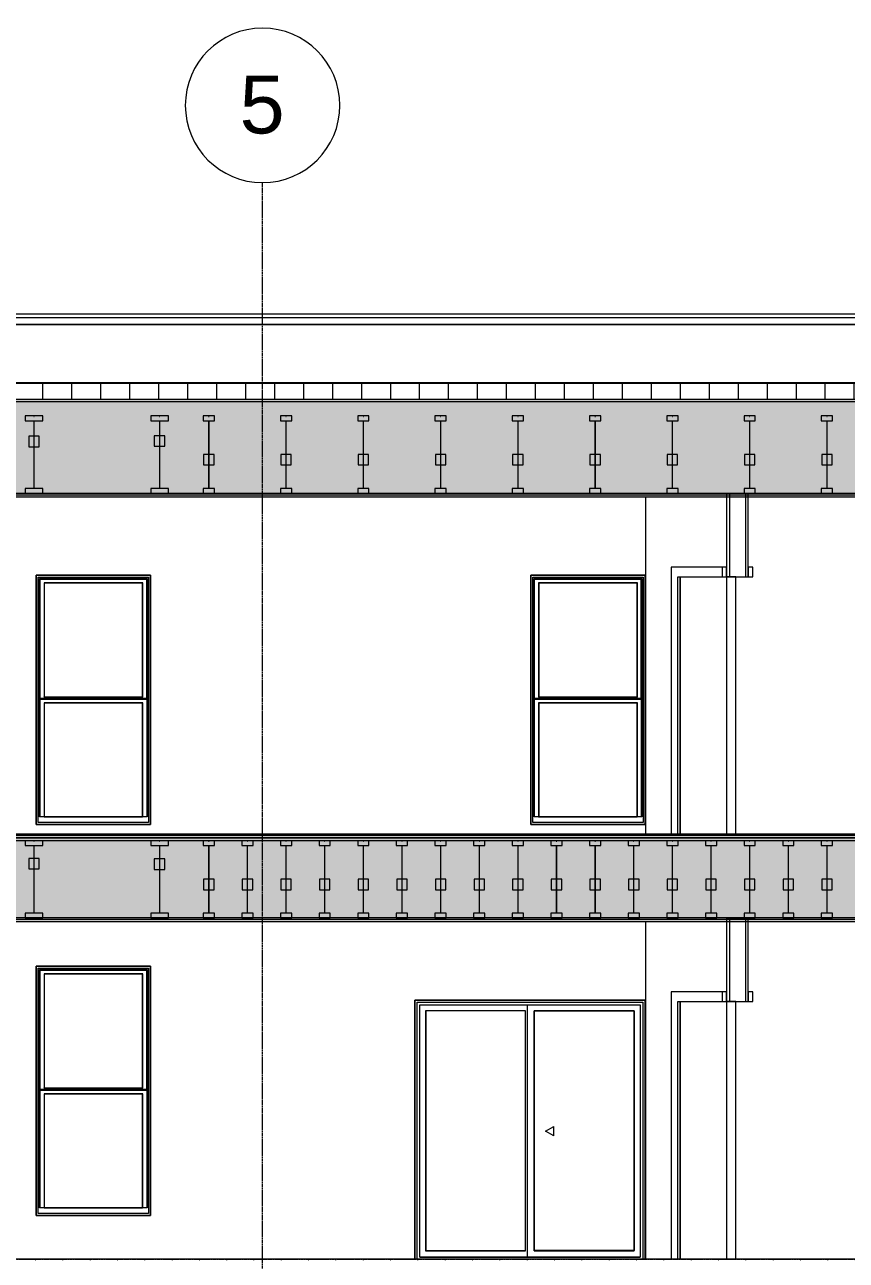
# Model space of a CAD drawing. Header units: inches. Extents: x 9661 to 16490, y -393 to 647.
# Drawn here: x 13059.5 to 13314.7, y 135.6 to 519.6 of the extents above; entities that cross this region are included whole.
import ezdxf

# ---------------------------------------------------------------- set-up
doc = ezdxf.new("R2010")
doc.units = ezdxf.units.IN
doc.header["$MEASUREMENT"] = 0
doc.linetypes.add('Grid Line 1_2_', pattern=[0.875, 0.5, -0.125, 0.125, -0.125])
for name, color, linetype, lineweight in [('0-3', 55, 'Continuous', 9), ('0-4', 90, 'Continuous', 5), ('0-5', 213, 'Continuous', 70), ('A-DETL-GENF-2', 55, 'Continuous', 9), ('A-DOOR-1', 253, 'Continuous', 9), ('A-DOOR-5', 55, 'Continuous', 9), ('A-DOOR-7', 133, 'Continuous', 20), ('A-DOOR-FRAM-5', 55, 'Continuous', 9), ('A-FLOR-2', 8, 'Continuous', 5), ('A-FLOR-5', 251, 'Continuous', 5), ('A-FLOR-9', 192, 'Continuous', 9), ('A-FLOR-LEVL-1', 51, 'Grid Line 1_2_', 9), ('A-FLOR-MCUT-2', 51, 'Continuous', 9), ('A-FLOR-PATT-1', 45, 'Continuous', 9), ('A-GLAZ-1', 55, 'Continuous', 9), ('A-ROOF-1', 252, 'Continuous', 13), ('A-ROOF-2', 251, 'Continuous', 5), ('A-ROOF-3', 132, 'Continuous', 9), ('A-ROOF-PATT-1', 45, 'Continuous', 9), ('A-WALL-1', 9, 'Continuous', 9), ('A-WALL-2', 253, 'Continuous', 9), ('A-WALL-3', 53, 'Continuous', 13), ('A-WALL-5', 55, 'Continuous', 9), ('S-BEAM-2', 7, 'Continuous', 9), ('S-BEAM-3', 55, 'Continuous', 9), ('S-GRID-1', 1, 'Grid Line 1_2_', 9), ('S-GRID-IDEN', 1, 'Continuous', 9)]:
    doc.layers.add(name, color=color, linetype=linetype, lineweight=lineweight)
doc.styles.add('Arial_1', font='arial.ttf', dxfattribs={"height": 18})
pattern_1 = [(135, (14217.158, 59.024), (-4.24264, -4.24264), [])]
pattern_2 = [(0, (14217.158, 59.024), (30.72, 7.68), [1.267, -21.773, 1.267, -21.773, -122.88]), (0, (14217.158, 59.024), (30.72, 7.68), [-46.08, 1.267, -44.813, 1.267, -21.773, -53.76]), (0, (14217.158, 59.024), (30.72, 7.68), [-115.2, 1.267, -14.093, 1.267, -37.133]), (120, (14228.678, 62.864), (-22.011075, 22.7643), [1.267, -21.773, 1.267, -21.773, -122.88]), (120, (14228.678, 62.864), (-22.011075, 22.7643), [-46.08, 1.267, -44.813, 1.267, -21.773, -53.76]), (120, (14228.678, 62.864), (-22.011075, 22.7643), [-115.2, 1.267, -14.093, 1.267, -37.133]), (240, (14232.518, 78.224), (-8.708925, -30.4443), [1.267, -21.773, 1.267, -21.773, -122.88]), (240, (14232.518, 78.224), (-8.708925, -30.4443), [-46.08, 1.267, -44.813, 1.267, -21.773, -53.76]), (240, (14232.518, 78.224), (-8.708925, -30.4443), [-115.2, 1.267, -14.093, 1.267, -37.133])]
pattern_3 = [(0, (14217.158, 59.024), (0, 4.798), []), (315, (14217.1578, 59.024), (4.798427, 0), [6.786, -6.786]), (45, (14217.1578, 59.024), (4.798427, 0), [6.786, -6.786])]
pattern_4 = [(161.57, (14217.6378, 59.504), (-3.8399538, -1.54e-05), [0, -27.322, 3.034, 0]), (18.43, (14216.6778, 59.504), (-3.8399538, 1.54e-05), [0, -27.322, 3.034, 0]), (108.43, (14217.6378, 59.504), (1.919622, -9.6005246), [9.106, -21.25]), (71.57, (14216.6778, 59.504), (1.919622, 9.6005246), [9.106, -21.25])]

# ---------------------------------------------------------------- blocks, each defined once
blk = doc.blocks.new('SWING - DOUBLE - FLUSH - SWING - DOUBLE - 5-0 x 6-8 - DUMMY-3703244-BUILDING SECTION - NORTH_SOUTH - LOOKING WEST')
at = {"layer": 'A-DOOR-1'}
for p, q in [((2316.05, 219), (2300.2, 219)), ((2300.2, 219), (2300.2, 136)), ((2316.05, 219), (2316.05, 216)), ((2317.47, 219), (2316.05, 219)), ((2317.47, 216), (2317.47, 219)), ((2325.6, 219), (2324.18, 219)), ((2324.18, 219), (2324.18, 216)), ((2325.6, 216), (2325.6, 219)), ((2302.33, 136), (2302.33, 216)), ((2302.33, 216), (2316.05, 216)), ((2303.03, 136), (2303.03, 216)), ((2303.03, 216), (2303.03, 136)), ((2316.05, 216), (2317.47, 216)), ((2324.18, 216), (2325.6, 216))]:
    blk.add_line(p, q, dxfattribs=at)
at = {"layer": 'A-DOOR-7'}
for p, q in [((2317.47, 216), (2317.47, 136)), ((2320.29, 216), (2317.47, 216)), ((2320.29, 136), (2320.29, 216)), ((2317.47, 136), (2320.29, 136))]:
    blk.add_line(p, q, dxfattribs=at)
blk = doc.blocks.new('CTR - 1st Phase - Unit Layouts_rvt-2-BUILDING SECTION - NORTH_SOUTH - LOOKING WEST')
at = {"layer": 'A-WALL-1'}
for p, q in [((2292.32, 268), (2292.32, 372.87)), ((2303.03, 268), (2303.03, 348)), ((2292.32, 136), (2292.32, 240.87)), ((2303.03, 136), (2303.03, 216))]:
    blk.add_line(p, q, dxfattribs=at)
at = {"layer": 'A-WALL-2'}
for p, q in [((2324.18, 373.87), (2317.47, 373.87)), ((2317.47, 373.87), (2317.47, 348)), ((2324.18, 348), (2324.18, 373.87)), ((2317.47, 348), (2324.18, 348)), ((2324.18, 241.87), (2317.47, 241.87)), ((2317.47, 241.87), (2317.47, 216)), ((2324.18, 216), (2324.18, 241.87)), ((2317.47, 216), (2324.18, 216))]:
    blk.add_line(p, q, dxfattribs=at)
at = {"layer": 'A-WALL-3'}
for p, q in [((2318.35, 373.87), (2318.35, 348)), ((2323.3, 373.87), (2323.3, 348)), ((2318.35, 241.87), (2318.35, 216)), ((2323.3, 241.87), (2323.3, 216))]:
    blk.add_line(p, q, dxfattribs=at)
at = {"layer": '0-5'}
for p in [(0, 132), (0, 0)]:
    blk.add_blockref('SWING - DOUBLE - FLUSH - SWING - DOUBLE - 5-0 x 6-8 - DUMMY-3703244-BUILDING SECTION - NORTH_SOUTH - LOOKING WEST', p, dxfattribs=at)
blk = doc.blocks.new('TRUSS - 24_-2436638-BUILDING SECTION - NORTH_SOUTH - LOOKING WEST')
at = {"layer": 'S-BEAM-2'}
for p, q in [((2154.87, 398), (2154.87, 396.5)), ((2158.37, 398), (2154.87, 398)), ((2154.87, 396.5), (2158.37, 396.5)), ((2158.37, 396.5), (2158.37, 398)), ((2158.25, 386.02), (2155, 386.02)), ((2155, 386.02), (2155, 382.77)), ((2158.25, 382.77), (2158.25, 386.02)), ((2155, 382.77), (2158.25, 382.77)), ((2154.87, 375.5), (2154.87, 374)), ((2158.37, 375.5), (2154.87, 375.5)), ((2154.87, 374), (2158.37, 374)), ((2158.37, 374), (2158.37, 375.5))]:
    blk.add_line(p, q, dxfattribs=at)
at = {"layer": 'S-BEAM-3'}
for p, q in [((2156.69, 397.75), (2156.56, 397.75)), ((2156.56, 396.5), (2156.56, 375.5)), ((2156.69, 375.5), (2156.69, 396.5))]:
    blk.add_line(p, q, dxfattribs=at)
blk = doc.blocks.new('TRUSS - GIRDER TRUSS-2435886-BUILDING SECTION - NORTH_SOUTH - LOOKING WEST')
at = {"layer": 'S-BEAM-2'}
for p, q in [((2138.57, 266), (2138.57, 264.5)), ((2144.07, 266), (2138.57, 266)), ((2144.07, 264.5), (2144.07, 266)), ((2138.57, 264.5), (2144.07, 264.5)), ((2142.95, 260.34), (2139.7, 260.34)), ((2139.7, 260.34), (2139.7, 257.08)), ((2142.95, 257.08), (2142.95, 260.34)), ((2139.7, 257.08), (2142.95, 257.08)), ((2138.57, 243.5), (2138.57, 242)), ((2144.07, 243.5), (2138.57, 243.5)), ((2138.57, 242), (2144.07, 242)), ((2144.07, 242), (2144.07, 243.5))]:
    blk.add_line(p, q, dxfattribs=at)
at = {"layer": 'S-BEAM-3'}
for p, q in [((2141.39, 265.75), (2141.26, 265.75)), ((2141.26, 264.5), (2141.26, 243.5)), ((2141.39, 243.5), (2141.39, 264.5))]:
    blk.add_line(p, q, dxfattribs=at)
blk = doc.blocks.new('TRUSS - GIRDER TRUSS-2436200-BUILDING SECTION - NORTH_SOUTH - LOOKING WEST')
at = {"layer": 'S-BEAM-2'}
for p, q in [((2138.57, 134), (2138.57, 132.5)), ((2144.07, 134), (2138.57, 134)), ((2138.57, 132.5), (2144.07, 132.5)), ((2144.07, 132.5), (2144.07, 134)), ((2142.95, 127.86), (2139.7, 127.86)), ((2139.7, 127.86), (2139.7, 124.6)), ((2142.95, 124.6), (2142.95, 127.86)), ((2139.7, 124.6), (2142.95, 124.6)), ((2138.57, 111.5), (2138.57, 110)), ((2144.07, 111.5), (2138.57, 111.5)), ((2144.07, 110), (2144.07, 111.5)), ((2138.57, 110), (2144.07, 110))]:
    blk.add_line(p, q, dxfattribs=at)
at = {"layer": 'S-BEAM-3'}
for p, q in [((2141.39, 133.75), (2141.26, 133.75)), ((2141.26, 132.5), (2141.26, 111.5)), ((2141.39, 111.5), (2141.39, 132.5))]:
    blk.add_line(p, q, dxfattribs=at)
blk = doc.blocks.new('TRUSS - GIRDER TRUSS-2437178-BUILDING SECTION - NORTH_SOUTH - LOOKING WEST')
at = {"layer": 'S-BEAM-2'}
for p, q in [((2099.57, 266), (2099.57, 264.5)), ((2105.07, 266), (2099.57, 266)), ((2105.07, 264.5), (2105.07, 266)), ((2099.57, 264.5), (2105.07, 264.5)), ((2103.95, 260.51), (2100.7, 260.51)), ((2100.7, 260.51), (2100.7, 257.25)), ((2100.7, 257.25), (2103.95, 257.25)), ((2103.95, 257.25), (2103.95, 260.51)), ((2099.57, 243.5), (2099.57, 242)), ((2105.07, 243.5), (2099.57, 243.5)), ((2099.57, 242), (2105.07, 242)), ((2105.07, 242), (2105.07, 243.5))]:
    blk.add_line(p, q, dxfattribs=at)
at = {"layer": 'S-BEAM-3'}
for p, q in [((2102.39, 265.75), (2102.26, 265.75)), ((2102.26, 264.5), (2102.26, 243.5)), ((2102.39, 243.5), (2102.39, 264.5))]:
    blk.add_line(p, q, dxfattribs=at)
blk = doc.blocks.new('TRUSS - GIRDER TRUSS-2437136-BUILDING SECTION - NORTH_SOUTH - LOOKING WEST')
at = {"layer": 'S-BEAM-2'}
for p, q in [((2099.57, 398), (2099.57, 396.5)), ((2105.07, 398), (2099.57, 398)), ((2099.57, 396.5), (2105.07, 396.5)), ((2105.07, 396.5), (2105.07, 398)), ((2103.95, 391.69), (2100.7, 391.69)), ((2100.7, 391.69), (2100.7, 388.43)), ((2103.95, 388.43), (2103.95, 391.69)), ((2100.7, 388.43), (2103.95, 388.43)), ((2099.57, 375.5), (2099.57, 374)), ((2105.07, 375.5), (2099.57, 375.5)), ((2099.57, 374), (2105.07, 374)), ((2105.07, 374), (2105.07, 375.5))]:
    blk.add_line(p, q, dxfattribs=at)
at = {"layer": 'S-BEAM-3'}
for p, q in [((2102.39, 397.75), (2102.26, 397.75)), ((2102.26, 396.5), (2102.26, 375.5)), ((2102.39, 375.5), (2102.39, 396.5))]:
    blk.add_line(p, q, dxfattribs=at)
blk = doc.blocks.new('TRUSS - 24_-2437262-BUILDING SECTION - NORTH_SOUTH - LOOKING WEST')
at = {"layer": 'S-BEAM-2'}
for p, q in [((2154.87, 266), (2154.87, 264.5)), ((2158.37, 266), (2154.87, 266)), ((2158.37, 264.5), (2158.37, 266)), ((2154.87, 264.5), (2158.37, 264.5)), ((2158.25, 254.02), (2155, 254.02)), ((2155, 254.02), (2155, 250.77)), ((2158.25, 250.77), (2158.25, 254.02)), ((2155, 250.77), (2158.25, 250.77)), ((2154.87, 243.5), (2154.87, 242)), ((2158.37, 243.5), (2154.87, 243.5)), ((2154.87, 242), (2158.37, 242)), ((2158.37, 242), (2158.37, 243.5))]:
    blk.add_line(p, q, dxfattribs=at)
at = {"layer": 'S-BEAM-3'}
for p, q in [((2156.69, 265.75), (2156.56, 265.75)), ((2156.56, 264.5), (2156.56, 243.5)), ((2156.69, 243.5), (2156.69, 264.5))]:
    blk.add_line(p, q, dxfattribs=at)
blk = doc.blocks.new('CTR - 1st Phase - Structure_rvt-2-BUILDING SECTION - NORTH_SOUTH - LOOKING WEST')
at = {"layer": '0-3'}
for name, p in [('TRUSS - GIRDER TRUSS-2437136-BUILDING SECTION - NORTH_SOUTH - LOOKING WEST', (0, 0)), ('TRUSS - GIRDER TRUSS-2436200-BUILDING SECTION - NORTH_SOUTH - LOOKING WEST', (0, 264)), ('TRUSS - 24_-2436638-BUILDING SECTION - NORTH_SOUTH - LOOKING WEST', (0, 0)), ('TRUSS - 24_-2436638-BUILDING SECTION - NORTH_SOUTH - LOOKING WEST', (24, 0)), ('TRUSS - 24_-2436638-BUILDING SECTION - NORTH_SOUTH - LOOKING WEST', (48, 0)), ('TRUSS - 24_-2436638-BUILDING SECTION - NORTH_SOUTH - LOOKING WEST', (72, 0)), ('TRUSS - 24_-2436638-BUILDING SECTION - NORTH_SOUTH - LOOKING WEST', (96, 0)), ('TRUSS - 24_-2436638-BUILDING SECTION - NORTH_SOUTH - LOOKING WEST', (120, 0)), ('TRUSS - 24_-2436638-BUILDING SECTION - NORTH_SOUTH - LOOKING WEST', (144, 0)), ('TRUSS - 24_-2436638-BUILDING SECTION - NORTH_SOUTH - LOOKING WEST', (168, 0)), ('TRUSS - 24_-2436638-BUILDING SECTION - NORTH_SOUTH - LOOKING WEST', (192, 0)), ('TRUSS - GIRDER TRUSS-2437178-BUILDING SECTION - NORTH_SOUTH - LOOKING WEST', (0, 0)), ('TRUSS - GIRDER TRUSS-2435886-BUILDING SECTION - NORTH_SOUTH - LOOKING WEST', (0, 0)), ('TRUSS - 24_-2437262-BUILDING SECTION - NORTH_SOUTH - LOOKING WEST', (0, 0)), ('TRUSS - 24_-2437262-BUILDING SECTION - NORTH_SOUTH - LOOKING WEST', (12, 0)), ('TRUSS - 24_-2437262-BUILDING SECTION - NORTH_SOUTH - LOOKING WEST', (24, 0)), ('TRUSS - 24_-2437262-BUILDING SECTION - NORTH_SOUTH - LOOKING WEST', (36, 0)), ('TRUSS - 24_-2437262-BUILDING SECTION - NORTH_SOUTH - LOOKING WEST', (48, 0)), ('TRUSS - 24_-2437262-BUILDING SECTION - NORTH_SOUTH - LOOKING WEST', (60, 0)), ('TRUSS - 24_-2437262-BUILDING SECTION - NORTH_SOUTH - LOOKING WEST', (72, 0)), ('TRUSS - 24_-2437262-BUILDING SECTION - NORTH_SOUTH - LOOKING WEST', (84, 0)), ('TRUSS - 24_-2437262-BUILDING SECTION - NORTH_SOUTH - LOOKING WEST', (96, 0)), ('TRUSS - 24_-2437262-BUILDING SECTION - NORTH_SOUTH - LOOKING WEST', (108, 0)), ('TRUSS - 24_-2437262-BUILDING SECTION - NORTH_SOUTH - LOOKING WEST', (120, 0)), ('TRUSS - 24_-2437262-BUILDING SECTION - NORTH_SOUTH - LOOKING WEST', (132, 0)), ('TRUSS - 24_-2437262-BUILDING SECTION - NORTH_SOUTH - LOOKING WEST', (144, 0)), ('TRUSS - 24_-2437262-BUILDING SECTION - NORTH_SOUTH - LOOKING WEST', (156, 0)), ('TRUSS - 24_-2437262-BUILDING SECTION - NORTH_SOUTH - LOOKING WEST', (168, 0)), ('TRUSS - 24_-2437262-BUILDING SECTION - NORTH_SOUTH - LOOKING WEST', (180, 0)), ('TRUSS - 24_-2437262-BUILDING SECTION - NORTH_SOUTH - LOOKING WEST', (192, 0))]:
    blk.add_blockref(name, p, dxfattribs=at)
blk = doc.blocks.new('Basic Wall _ EXT - FIBER CEMENT - SMALL - ___-2145937-BUILDING SECTION - NORTH_SOUTH - LOOKING WEST')
at = {"layer": 'A-WALL-5'}
for p, q in [((3867.29, 429.66), (2061.36, 429.66)), ((2076.8, 428.6), (3851.85, 428.6)), ((2077.21, 426.42), (3851.44, 426.42)), ((2077.53, 426.57), (3851.11, 426.57))]:
    blk.add_line(p, q, dxfattribs=at)
blk = doc.blocks.new('Door-Sliding-Marvin-2_Panel_Patio_Door-Essential - MARVIN ESSENTIAL SLIDING - 6_-0_X6_-10_ - 2ND FLOOR-3344875-BUILDING SECTION - NORTH_SOUTH - LOOKING WEST')
at = {"layer": 'A-DETL-GENF-2'}
for p, q in [((2261.19, 175.75), (2263.79, 177.25)), ((2263.79, 174.25), (2263.79, 177.25)), ((2263.79, 174.25), (2261.19, 175.75))]:
    blk.add_line(p, q, dxfattribs=at)
at = {"layer": 'A-DOOR-5'}
for p, q in [((2224.04, 213.12), (2223.98, 213.19)), ((2223.98, 213.19), (2223.98, 138.56)), ((2255.04, 213.19), (2223.98, 213.19)), ((2224.04, 213.12), (2224.04, 138.62)), ((2254.98, 213.12), (2224.04, 213.12)), ((2254.98, 213.12), (2255.04, 213.19)), ((2254.98, 138.62), (2254.98, 213.12)), ((2255.04, 138.56), (2255.04, 213.19)), ((2255.51, 215), (2255.51, 136.66)), ((2288.79, 213.19), (2257.73, 213.19)), ((2257.73, 213.19), (2257.79, 213.12)), ((2257.73, 138.56), (2257.73, 213.19)), ((2257.79, 213.12), (2288.73, 213.12)), ((2257.79, 138.62), (2257.79, 213.12)), ((2288.79, 213.19), (2288.73, 213.12)), ((2288.73, 213.12), (2288.73, 138.62)), ((2288.79, 138.56), (2288.79, 213.19)), ((2224.04, 138.62), (2223.98, 138.56)), ((2223.98, 138.56), (2255.04, 138.56)), ((2224.04, 138.62), (2254.98, 138.62)), ((2255.04, 138.56), (2254.98, 138.62)), ((2257.79, 138.62), (2257.73, 138.56)), ((2257.73, 138.56), (2288.79, 138.56)), ((2288.73, 138.62), (2257.79, 138.62)), ((2288.79, 138.56), (2288.73, 138.62))]:
    blk.add_line(p, q, dxfattribs=at)
at = {"layer": 'A-DOOR-FRAM-5'}
for p, q in [((2220.64, 216.5), (2220.64, 136)), ((2292.14, 216.5), (2220.64, 216.5)), ((2221.32, 136), (2221.32, 215.81)), ((2221.32, 215.81), (2291.45, 215.81)), ((2291.45, 215.81), (2291.45, 136)), ((2292.14, 136), (2292.14, 216.5)), ((2222.14, 136.56), (2222.14, 215)), ((2222.14, 215), (2290.64, 215)), ((2290.64, 215), (2290.64, 136.56)), ((2222.14, 136.66), (2290.64, 136.66)), ((2222.14, 136.56), (2290.64, 136.56))]:
    blk.add_line(p, q, dxfattribs=at)
blk = doc.blocks.new('Window-Double_Hung-Marvin-Essential - ESDH3066 - 2nd Floor-3357213-BUILDING SECTION - NORTH_SOUTH - LOOKING WEST')
at = {"layer": 'A-GLAZ-1'}
for p, q in [((2678.97, 227), (2678.97, 149.5)), ((2714.47, 227), (2678.97, 227)), ((2714.47, 149.5), (2714.47, 227)), ((2679.6, 226.37), (2713.85, 226.37)), ((2679.6, 150.12), (2679.6, 226.37)), ((2680, 151.91), (2680, 225.97)), ((2680, 225.97), (2713.44, 225.97)), ((2680.16, 225.81), (2713.28, 225.81)), ((2680.16, 188.68), (2680.16, 225.81)), ((2681.38, 224.59), (2681.44, 224.53)), ((2712.06, 224.59), (2681.38, 224.59)), ((2681.38, 224.59), (2681.38, 189.16)), ((2712, 224.53), (2681.44, 224.53)), ((2681.44, 224.53), (2681.44, 189.22)), ((2712, 224.53), (2712.06, 224.59)), ((2712, 189.22), (2712, 224.53)), ((2712.06, 189.16), (2712.06, 224.59)), ((2713.28, 188.68), (2713.28, 225.81)), ((2713.44, 225.97), (2713.44, 151.91)), ((2713.85, 226.37), (2713.85, 150.12)), ((2680.07, 188.25), (2680, 188.25)), ((2680.07, 151.91), (2680.07, 188.25)), ((2713.28, 188.68), (2680.16, 188.68)), ((2680.16, 188.68), (2680.16, 188.5)), ((2680.16, 188.5), (2713.28, 188.5)), ((2680.16, 151.91), (2680.16, 188.5)), ((2681.38, 189.16), (2681.44, 189.22)), ((2681.38, 189.16), (2712.06, 189.16)), ((2681.44, 189.22), (2712, 189.22)), ((2712.06, 189.16), (2712, 189.22)), ((2713.28, 188.5), (2713.28, 188.68)), ((2713.28, 188.5), (2713.28, 151.91)), ((2713.38, 188.25), (2713.38, 151.9)), ((2713.44, 188.25), (2713.38, 188.25)), ((2681.38, 187.34), (2681.44, 187.28)), ((2681.38, 187.34), (2681.38, 151.91)), ((2712.06, 187.34), (2681.38, 187.34)), ((2712, 187.28), (2681.44, 187.28)), ((2681.44, 187.28), (2681.44, 151.97)), ((2712, 187.28), (2712.06, 187.34)), ((2712, 151.97), (2712, 187.28)), ((2712.06, 151.91), (2712.06, 187.34)), ((2713.85, 150.12), (2679.6, 150.12)), ((2713.44, 151.91), (2680, 151.91)), ((2681.38, 151.91), (2681.44, 151.97)), ((2681.44, 151.97), (2712, 151.97)), ((2712.06, 151.91), (2712, 151.97)), ((2678.97, 149.5), (2714.47, 149.5))]:
    blk.add_line(p, q, dxfattribs=at)
blk = doc.blocks.new('Window-Double_Hung-Marvin-Essential - ESDH3066 - 3rd floor-3357212-BUILDING SECTION - NORTH_SOUTH - LOOKING WEST')
at = {"layer": 'A-GLAZ-1'}
for p, q in [((2256.64, 348.5), (2256.64, 271)), ((2292.14, 348.5), (2256.64, 348.5)), ((2257.26, 347.87), (2291.51, 347.87)), ((2257.26, 271.62), (2257.26, 347.87)), ((2257.67, 273.41), (2257.67, 347.47)), ((2257.67, 347.47), (2291.1, 347.47)), ((2257.82, 347.31), (2290.95, 347.31)), ((2257.82, 310.18), (2257.82, 347.31)), ((2259.04, 346.09), (2259.1, 346.03)), ((2289.73, 346.09), (2259.04, 346.09)), ((2259.04, 346.09), (2259.04, 310.66)), ((2289.67, 346.03), (2259.1, 346.03)), ((2259.1, 346.03), (2259.1, 310.72)), ((2289.67, 346.03), (2289.73, 346.09)), ((2289.67, 310.72), (2289.67, 346.03)), ((2289.73, 310.66), (2289.73, 346.09)), ((2290.95, 310.18), (2290.95, 347.31)), ((2291.1, 347.47), (2291.1, 273.41)), ((2291.51, 347.87), (2291.51, 271.62)), ((2292.14, 271), (2292.14, 348.5)), ((2257.73, 309.75), (2257.67, 309.75)), ((2257.73, 273.41), (2257.73, 309.75)), ((2290.95, 310.18), (2257.82, 310.18)), ((2257.82, 310.18), (2257.82, 310)), ((2257.82, 310), (2290.95, 310)), ((2257.82, 273.41), (2257.82, 310)), ((2259.04, 310.66), (2259.1, 310.72)), ((2259.04, 310.66), (2289.73, 310.66)), ((2259.04, 308.84), (2259.1, 308.78)), ((2259.04, 308.84), (2259.04, 273.41)), ((2289.73, 308.84), (2259.04, 308.84)), ((2259.1, 310.72), (2289.67, 310.72)), ((2289.67, 308.78), (2259.1, 308.78)), ((2259.1, 308.78), (2259.1, 273.47)), ((2289.73, 310.66), (2289.67, 310.72)), ((2289.67, 308.78), (2289.73, 308.84)), ((2289.67, 273.47), (2289.67, 308.78)), ((2289.73, 273.41), (2289.73, 308.84)), ((2290.95, 310), (2290.95, 310.18)), ((2290.95, 310), (2290.95, 273.41)), ((2291.04, 309.75), (2291.04, 273.4)), ((2291.1, 309.75), (2291.04, 309.75)), ((2291.1, 273.41), (2257.67, 273.41)), ((2259.04, 273.41), (2259.1, 273.47)), ((2259.1, 273.47), (2289.67, 273.47)), ((2289.73, 273.41), (2289.67, 273.47)), ((2256.64, 271), (2292.14, 271)), ((2291.51, 271.62), (2257.26, 271.62))]:
    blk.add_line(p, q, dxfattribs=at)
blk = doc.blocks.new('Grid - Grid Head - Circle-50561-BUILDING SECTION - NORTH_SOUTH - LOOKING WEST')
at = {"layer": 'S-GRID-IDEN'}
for start, end in [(360, 180), (180, 360)]:
    blk.add_arc((3481.32, 494.5), 24, start, end, dxfattribs=at)

msp = doc.modelspace()

# ---------------------------------------------------------------- hatches: boundary and pattern name
at = {"layer": 'A-FLOR-2'}
h = msp.add_hatch(color=256, dxfattribs=at)
h.paths.add_polyline_path([(14814.1725, 266.75), (14818.0255, 266.75), (14818.0255, 266.875), (13601.8005, 266.875), (13601.8005, 266.75), (14811.9005, 266.75)], flags=0)
h.paths.add_polyline_path([(13036.2255, 266.75), (13478.4255, 266.75), (13478.4255, 266.875), (13036.2255, 266.875)], flags=0)
at = {"layer": 'A-FLOR-5'}
h = msp.add_hatch(color=256, dxfattribs=at)
h.paths.add_polyline_path([(13765.9505, 241.5), (13893.388, 241.5), (13893.388, 242), (13601.8005, 242), (13601.8005, 241.5), (13758.387, 241.5)], flags=0)
h.paths.add_polyline_path([(13036.3401, 241.5), (13320.9255, 241.5), (13320.9255, 242), (13036.2255, 242), (13036.2255, 241.5)], flags=0)
h.paths.add_polyline_path([(14797.414, 241.5), (14812.5255, 241.5), (14812.5255, 242), (14302.088, 242), (14302.088, 241.5), (14792.8422, 241.5)], flags=0)
h.paths.add_polyline_path([(14296.588, 241.5), (14296.588, 242), (14100.1755, 242), (14100.1755, 241.5), (14294.659, 241.5)], flags=0)
h.paths.add_polyline_path([(13324.4255, 241.5), (13403.9255, 241.5), (13403.9255, 242), (13324.4255, 242), (13324.4255, 241.8256)], flags=0)
h.paths.add_polyline_path([(14094.6755, 241.5), (14094.6755, 242), (13898.888, 242), (13898.888, 241.5), (14093.557, 241.5)], flags=0)
h.paths.add_polyline_path([(13407.4255, 241.5), (13478.4255, 241.5), (13478.4255, 242), (13407.4255, 242), (13407.4255, 241.9196)], flags=0)
at = {"layer": 'A-FLOR-PATT-1'}
h = msp.add_hatch(dxfattribs=at)
h.set_pattern_fill('FP_37', color=256, style=0, pattern_type=2)
h.set_pattern_definition(pattern_4)
h.paths.add_polyline_path([(13030.7448, 242), (13478.4255, 242), (13478.4255, 266), (13030.7255, 266), (13030.7255, 242)], flags=0)
h.paths.add_polyline_path([(14818.0255, 242), (14818.0255, 266), (13601.8005, 266), (13601.8005, 242), (14814.1725, 242)], flags=0)
h = msp.add_hatch(dxfattribs=at)
h.set_pattern_fill('FP_39', color=256, style=0, pattern_type=2)
h.set_pattern_definition([(0, (14217.1578, 59.024), (15.36, 3.84), [1.267, -10.253, 1.267, -10.253, -61.44]), (0, (14217.1578, 59.024), (15.36, 3.84), [-23.04, 1.267, -21.773, 1.267, -10.253, -26.88]), (0, (14217.1578, 59.024), (15.36, 3.84), [-57.6, 1.267, -6.413, 1.267, -17.933]), (120, (14222.9178, 60.944), (-11.005538, 11.38215), [1.267, -10.253, 1.267, -10.253, -61.44]), (120, (14222.9178, 60.944), (-11.005538, 11.38215), [-23.04, 1.267, -21.773, 1.267, -10.253, -26.88]), (120, (14222.9178, 60.944), (-11.005538, 11.38215), [-57.6, 1.267, -6.413, 1.267, -17.933]), (240, (14224.8378, 68.624), (-4.354462, -15.22215), [1.267, -10.253, 1.267, -10.253, -61.44]), (240, (14224.8378, 68.624), (-4.354462, -15.22215), [-23.04, 1.267, -21.773, 1.267, -10.253, -26.88]), (240, (14224.8378, 68.624), (-4.354462, -15.22215), [-57.6, 1.267, -6.413, 1.267, -17.933])])
h.paths.add_polyline_path([(13036.2255, 266.875), (13478.4255, 266.875), (13478.4255, 267.625), (13036.2255, 267.625)], flags=0)
h.paths.add_polyline_path([(14818.0255, 266.875), (14818.0255, 267), (14815.9005, 267.0011), (14815.8693, 267), (14811.9005, 267.0031), (14811.9005, 267.625), (13601.8005, 267.625), (13601.8005, 266.875), (14817.9941, 266.875)], flags=0)
h = msp.add_hatch(dxfattribs=at)
h.set_pattern_fill('FP_40', color=256, style=0, pattern_type=2)
h.set_pattern_definition(pattern_3)
h.paths.add_polyline_path([(13716.4907, 266), (14818.0255, 266), (14818.0255, 266.75), (13601.8005, 266.75), (13601.8005, 266), (13708.732, 266)], flags=0)
h.paths.add_polyline_path([(13036.8505, 266), (13478.4255, 266), (13478.4255, 266.75), (13036.2255, 266.75), (13036.2255, 266)], flags=0)
h = msp.add_hatch(dxfattribs=at)
h.set_pattern_fill('FP_38', color=256, style=0, pattern_type=2)
h.set_pattern_definition(pattern_1)
h.paths.add_polyline_path([(13036.8505, 267.625), (13478.4255, 267.625), (13478.4255, 268), (13036.8505, 268)], flags=0)
h.paths.add_polyline_path([(14797.414, 267.625), (14811.9005, 267.625), (14811.9005, 268), (13601.8005, 268), (13601.8005, 267.625), (14789.0347, 267.625)], flags=0)
h = msp.add_hatch(dxfattribs=at)
h.set_pattern_fill('FP_41', color=256, style=0, pattern_type=2)
h.set_pattern_definition(pattern_2)
h.paths.add_polyline_path([(13478.4255, 240.875), (13478.4255, 241.5), (13407.4255, 241.5), (13407.4255, 240.875), (13477.6821, 240.875)], flags=0)
h.paths.add_polyline_path([(14742.9489, 240.875), (14811.9005, 240.875), (14811.9005, 241.5), (13601.8005, 241.5), (13601.8005, 240.875), (14738.7592, 240.875)], flags=0)
h.paths.add_polyline_path([(13142.5121, 240.875), (13320.9255, 240.875), (13320.9255, 241.5), (13036.8505, 241.5), (13036.8505, 240.875), (13138.3225, 240.875)], flags=0)
h.paths.add_polyline_path([(13324.4255, 240.875), (13403.9255, 240.875), (13403.9255, 241.5), (13324.4255, 241.5), (13324.4255, 241.282)], flags=0)
h = msp.add_hatch(dxfattribs=at)
h.set_pattern_fill('FP_38', color=256, style=0, pattern_type=2)
h.set_pattern_definition(pattern_1)
h.paths.add_polyline_path([(13252.188, 135.625), (13478.4255, 135.625), (13478.4255, 136), (13036.8505, 135.9592), (13036.8505, 135.625), (13251.4424, 135.625)], flags=0)
h.paths.add_polyline_path([(13674.5945, 135.625), (14811.9005, 135.625), (14811.9005, 136), (13673.8005, 136), (13673.8005, 135.625)], flags=0)
at = {"layer": 'A-ROOF-1'}
h = msp.add_hatch(color=256, dxfattribs=at)
h.paths.add_polyline_path([(13307.0451, 408.0883), (13478.4255, 408.0883), (13478.4255, 408.3384), (13036.8505, 408.3384), (13036.8505, 408.0883), (13305.9075, 408.0883)], flags=0)
h.paths.add_polyline_path([(14541.236, 408.0883), (14811.9005, 408.0883), (14811.9005, 408.3384), (13601.8005, 408.3384), (13601.8005, 408.0883), (14529.278, 408.0883)], flags=0)
at = {"layer": 'A-ROOF-2'}
h = msp.add_hatch(color=256, dxfattribs=at)
h.paths.add_polyline_path([(13036.4327, 373.5), (13320.9255, 373.5), (13320.9255, 374), (13036.2255, 374), (13036.2255, 373.5), (13036.3726, 373.5)], flags=0)
h.paths.add_polyline_path([(14811.9005, 373.5), (14812.5255, 373.5), (14812.5255, 374), (14302.088, 374), (14302.088, 373.5), (14797.414, 373.5)], flags=0)
h.paths.add_polyline_path([(13324.4255, 373.5), (13403.9255, 373.5), (13403.9255, 374), (13324.4255, 374), (13324.4255, 373.8256)], flags=0)
h.paths.add_polyline_path([(14296.588, 373.5), (14296.588, 374), (14100.1755, 374), (14100.1755, 373.5), (14294.659, 373.5)], flags=0)
h.paths.add_polyline_path([(13407.4255, 373.5), (13478.4255, 373.5), (13478.4255, 374), (13407.4255, 374), (13407.4255, 373.9196)], flags=0)
h.paths.add_polyline_path([(14094.6755, 373.5), (14094.6755, 374), (13898.888, 374), (13898.888, 373.5), (14093.557, 373.5)], flags=0)
h.paths.add_polyline_path([(13601.8005, 373.5), (13893.388, 373.5), (13893.388, 374), (13601.8005, 374)], flags=0)
at = {"layer": 'A-ROOF-PATT-1'}
h = msp.add_hatch(dxfattribs=at)
h.set_pattern_fill('FP_43', color=256, style=0, pattern_type=2)
h.set_pattern_definition([(0, (14217.158, 59.024), (0, 9), []), (90, (14217.158, 59.024), (-9, 6e-16), [])])
h.paths.add_polyline_path([(13335.2349, 403.0873), (13478.4255, 403.0873), (13478.4255, 408.0883), (13036.2255, 408.0883), (13036.2255, 403.0873), (13331.0452, 403.0873)], flags=0)
h.paths.add_polyline_path([(13905.0239, 403.0873), (14812.5255, 403.0873), (14812.5255, 408.0883), (13601.8005, 408.0883), (13601.8005, 403.0873), (13900.8342, 403.0873)], flags=0)
h = msp.add_hatch(dxfattribs=at)
h.set_pattern_fill('FP_40', color=256, style=0, pattern_type=2)
h.set_pattern_definition(pattern_3)
h.paths.add_polyline_path([(13289.149, 402.3371), (13478.4255, 402.3371), (13478.4255, 403.0873), (13036.2255, 403.0873), (13036.2255, 402.3371), (13280.7697, 402.3371)], flags=0)
h.paths.add_polyline_path([(14516.7091, 402.3371), (14812.5255, 402.3371), (14812.5255, 403.0873), (13601.8005, 403.0873), (13601.8005, 402.3371), (14512.5195, 402.3371)], flags=0)
h = msp.add_hatch(dxfattribs=at)
h.set_pattern_fill('FP_37', color=256, style=0, pattern_type=2)
h.set_pattern_definition(pattern_4)
h.paths.add_polyline_path([(13036.2255, 374), (13478.4255, 374), (13478.4255, 402.3371), (13036.2255, 402.3371), (13036.2255, 383.4046)], flags=0)
h.paths.add_polyline_path([(14812.5255, 374), (14812.5255, 402.3371), (13601.8005, 402.3371), (13601.8005, 374), (14797.414, 374)], flags=0)
h = msp.add_hatch(dxfattribs=at)
h.set_pattern_fill('FP_41', color=256, style=0, pattern_type=2)
h.set_pattern_definition(pattern_2)
h.paths.add_polyline_path([(13478.4255, 372.875), (13478.4255, 373.5), (13407.4255, 373.5), (13407.4255, 372.875), (13477.6821, 372.875)], flags=0)
h.paths.add_polyline_path([(13320.3005, 372.875), (13320.9255, 372.875), (13320.9255, 373.5), (13036.8505, 373.5), (13036.8505, 372.875), (13314.2867, 372.875)], flags=0)
h.paths.add_polyline_path([(14680.1045, 372.875), (14811.9005, 372.875), (14811.9005, 373.5), (13601.8005, 373.5), (13601.8005, 372.875), (14663.346, 372.875)], flags=0)
h.paths.add_polyline_path([(13324.4255, 372.875), (13403.9255, 372.875), (13403.9255, 373.5), (13324.4255, 373.5), (13324.4255, 373.093)], flags=0)

# ---------------------------------------------------------------- linework, layer by layer
at = {"layer": 'A-FLOR-9'}
for p, q in [((13478.4255, 268), (13036.8505, 268)), ((13036.8505, 240.875), (13478.4255, 240.875)), ((13478.4255, 136), (13036.8505, 136))]:
    msp.add_line(p, q, dxfattribs=at)
at = {"layer": 'A-FLOR-LEVL-1'}
for p, q in [((12791.0002, 268), (15128.0162, 268)), ((12791.0002, 136), (15128.0162, 136))]:
    msp.add_line(p, q, dxfattribs=at)
at = {"layer": 'A-FLOR-MCUT-2'}
for p, q in [((13478.4255, 266.875), (13036.2255, 266.875)), ((13478.4255, 266.75), (13036.2255, 266.75)), ((13478.4255, 266), (13036.2255, 266)), ((13478.4255, 267.625), (13036.8505, 267.625)), ((13478.4255, 242), (13036.2255, 242)), ((13478.4255, 241.5), (13036.8505, 241.5))]:
    msp.add_line(p, q, dxfattribs=at)
at = {"layer": 'A-ROOF-3'}
for p, q in [((13478.4255, 408.0883), (13036.2255, 408.0883)), ((13478.4255, 408.3384), (13036.8505, 408.3384)), ((13478.4255, 403.0873), (13036.2255, 403.0873)), ((13478.4255, 402.3371), (13036.2255, 402.3371)), ((13036.2255, 374), (13478.4255, 374)), ((13036.2255, 373.5), (13478.4255, 373.5)), ((13036.8505, 372.875), (13478.4255, 372.875))]:
    msp.add_line(p, q, dxfattribs=at)
at = {"layer": 'A-WALL-5'}
for p, q in [((13063.088, 271), (13063.088, 348.5)), ((13063.088, 348.5), (13098.588, 348.5)), ((13098.588, 348.5), (13098.588, 271)), ((13216.688, 271), (13216.688, 348.5)), ((13216.688, 348.5), (13252.188, 348.5)), ((13252.188, 348.5), (13252.188, 271)), ((13098.588, 271), (13063.088, 271)), ((13252.188, 271), (13216.688, 271)), ((13063.088, 149.5), (13063.088, 227)), ((13063.088, 227), (13098.588, 227)), ((13098.588, 227), (13098.588, 149.5)), ((13180.688, 136), (13180.688, 216.5)), ((13180.688, 216.5), (13252.188, 216.5)), ((13252.188, 216.5), (13252.188, 136)), ((13098.588, 149.5), (13063.088, 149.5))]:
    msp.add_line(p, q, dxfattribs=at)
at = {"layer": 'S-GRID-1'}
msp.add_line((13133.3755, -159.8356), (13133.3755, 470.5), dxfattribs=at)

# ---------------------------------------------------------------- block references
at = {"layer": '0-4'}
for name in ['CTR - 1st Phase - Structure_rvt-2-BUILDING SECTION - NORTH_SOUTH - LOOKING WEST', 'CTR - 1st Phase - Unit Layouts_rvt-2-BUILDING SECTION - NORTH_SOUTH - LOOKING WEST']:
    msp.add_blockref(name, (10960.0518, 0), dxfattribs=at)
at = {"layer": 'A-DOOR-5'}
msp.add_blockref('Door-Sliding-Marvin-2_Panel_Patio_Door-Essential - MARVIN ESSENTIAL SLIDING - 6_-0_X6_-10_ - 2ND FLOOR-3344875-BUILDING SECTION - NORTH_SOUTH - LOOKING WEST', (10960.0518, 0), dxfattribs=at)
at = {"layer": 'A-GLAZ-1'}
for name, p in [('Window-Double_Hung-Marvin-Essential - ESDH3066 - 3rd floor-3357212-BUILDING SECTION - NORTH_SOUTH - LOOKING WEST', (10806.4518, 0)), ('Window-Double_Hung-Marvin-Essential - ESDH3066 - 3rd floor-3357212-BUILDING SECTION - NORTH_SOUTH - LOOKING WEST', (10960.0518, 0)), ('Window-Double_Hung-Marvin-Essential - ESDH3066 - 2nd Floor-3357213-BUILDING SECTION - NORTH_SOUTH - LOOKING WEST', (10384.1159, 0))]:
    msp.add_blockref(name, p, dxfattribs=at)
at = {"layer": 'A-WALL-5'}
msp.add_blockref('Basic Wall _ EXT - FIBER CEMENT - SMALL - ___-2145937-BUILDING SECTION - NORTH_SOUTH - LOOKING WEST', (10960.0518, 0), dxfattribs=at)
at = {"layer": 'S-GRID-IDEN'}
msp.add_blockref('Grid - Grid Head - Circle-50561-BUILDING SECTION - NORTH_SOUTH - LOOKING WEST', (9652.0518, 0), dxfattribs=at)

# ---------------------------------------------------------------- texts
at = {"layer": 'S-GRID-IDEN', "insert": (13126.2465, 503.7879), "char_height": 18, "width": 16.968, "attachment_point": 1, "style": 'Arial_1'}
msp.add_mtext('5', dxfattribs=at)

doc.saveas('drawing.dxf')
